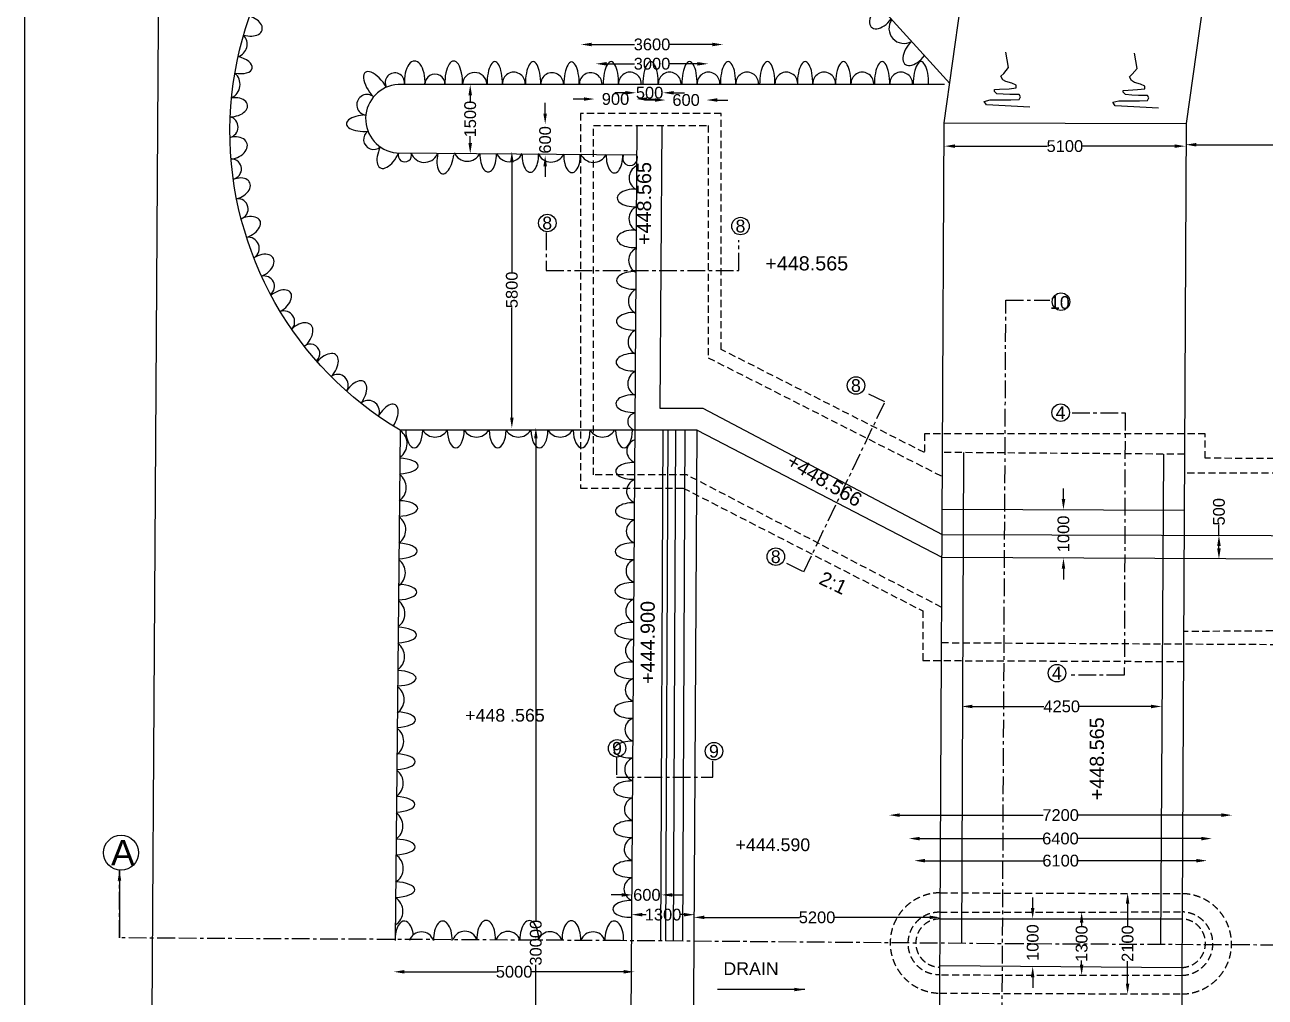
# Model space of a CAD drawing. Header units: millimetres. Extents: x 687 to 122702, y 4423 to 86488.
# Drawn here: x 687 to 27018, y 38488 to 59125 of the extents above; entities that cross this region are included whole.
import ezdxf

# ---------------------------------------------------------------- set-up
doc = ezdxf.new("R2010")
doc.units = ezdxf.units.MM
doc.header["$MEASUREMENT"] = 0
doc.linetypes.add('CENTER', pattern=[2, 1.25, -0.25, 0.25, -0.25])
doc.linetypes.add('DASHED', pattern=[0.75, 0.5, -0.25])
for name, color, linetype in [('DIM', 7, 'Continuous'), ('DWG', 7, 'Continuous'), ('TEXT', 7, 'Continuous'), ('TXT', 7, 'Continuous')]:
    doc.layers.add(name, color=color, linetype=linetype)
doc.styles.get("Standard").update_dxf_attribs({"font": 'arial.ttf'})
doc.dimstyles.new('Civil', dxfattribs={"dimtxt": 250, "dimasz": 225, "dimexe": 0.1, "dimexo": 0.0625, "dimgap": 0.09, "dimtad": 0, "dimdec": 0, "dimzin": 12, "dimdsep": 46, "dimtxsty": 'Standard', "dimcen": 0.1, "dimse1": 1, "dimse2": 1, "dimadec": 0, "dimazin": 2, "dimtfac": 1, "dimtdec": 0, "dimtofl": 0, "dimtmove": 0, "dimatfit": 3, "dimfxl": 1, "dimfrac": 1, "dimtolj": 1, "dimtzin": 0, "dimarcsym": 0})

# ---------------------------------------------------------------- blocks, each defined once
blk = doc.blocks.new('*D70')
at = {"layer": 'Defpoints', "color": 0, "transparency": 16777216}
for p in [(10071, 57857), (10071, 56391), (10143, 56391)]:
    blk.add_point(p, dxfattribs=at)
at = {"layer": 'DIM', "color": 0, "lineweight": -2, "transparency": 16777216}
for p, q in [((10143, 57632), (10143, 57485)), ((10143, 56616), (10143, 56763))]:
    blk.add_line(p, q, dxfattribs=at)
at = {"layer": 'DIM', "color": 0, "transparency": 16777216}
for points in [[(10105, 57632), (10180, 57632), (10143, 57857)], [(10105, 56616), (10180, 56616), (10143, 56391)]]:
    blk.add_solid(points, dxfattribs=at)
at = {"layer": 'DIM', "color": 0, "transparency": 16777216, "insert": (10143, 57124), "char_height": 250, "attachment_point": 5, "rotation": 90}
blk.add_mtext('\\A1;1500', dxfattribs=at)
blk = doc.blocks.new('*D71')
at = {"layer": 'Defpoints', "color": 0, "transparency": 16777216}
for p in [(11734, 57017), (11734, 57017), (11734, 56350)]:
    blk.add_point(p, dxfattribs=at)
at = {"layer": 'DIM', "color": 0, "lineweight": -2, "transparency": 16777216}
for p, q in [((11734, 57242), (11734, 57467)), ((11734, 56125), (11734, 55900))]:
    blk.add_line(p, q, dxfattribs=at)
at = {"layer": 'DIM', "color": 0, "transparency": 16777216}
for points in [[(11696, 57242), (11771, 57242), (11734, 57017)], [(11696, 56125), (11771, 56125), (11734, 56350)]]:
    blk.add_solid(points, dxfattribs=at)
at = {"layer": 'DIM', "color": 0, "transparency": 16777216, "insert": (11734, 56683), "char_height": 250, "attachment_point": 5, "rotation": 90}
blk.add_mtext('\\A1;600', dxfattribs=at)
blk = doc.blocks.new('*D72')
at = {"layer": 'Defpoints', "color": 0, "transparency": 16777216}
for p in [(12493, 58739), (15510, 58739), (15510, 58708)]:
    blk.add_point(p, dxfattribs=at)
at = {"layer": 'DIM', "color": 0, "lineweight": -2, "transparency": 16777216}
for p, q in [((12718, 58708), (13629, 58708)), ((15285, 58708), (14375, 58708))]:
    blk.add_line(p, q, dxfattribs=at)
at = {"layer": 'DIM', "color": 0, "transparency": 16777216}
for points in [[(12718, 58745), (12718, 58670), (12493, 58708)], [(15285, 58745), (15285, 58670), (15510, 58708)]]:
    blk.add_solid(points, dxfattribs=at)
at = {"layer": 'DIM', "color": 0, "transparency": 16777216, "insert": (14002, 58708), "char_height": 250, "attachment_point": 5}
blk.add_mtext('\\A1;3600', dxfattribs=at)
blk = doc.blocks.new('*D73')
at = {"layer": 'Defpoints', "color": 0, "transparency": 16777216}
for p in [(12811, 58298), (15192, 58298), (15192, 58298)]:
    blk.add_point(p, dxfattribs=at)
at = {"layer": 'DIM', "color": 0, "lineweight": -2, "transparency": 16777216}
for p, q in [((13036, 58298), (13629, 58298)), ((14967, 58298), (14375, 58298))]:
    blk.add_line(p, q, dxfattribs=at)
at = {"layer": 'DIM', "color": 0, "transparency": 16777216}
for points in [[(13036, 58335), (13036, 58260), (12811, 58298)], [(14967, 58335), (14967, 58260), (15192, 58298)]]:
    blk.add_solid(points, dxfattribs=at)
at = {"layer": 'DIM', "color": 0, "transparency": 16777216, "insert": (14002, 58298), "char_height": 250, "attachment_point": 5}
blk.add_mtext('\\A1;3000', dxfattribs=at)
blk = doc.blocks.new('*D74')
at = {"layer": 'Defpoints', "color": 0, "transparency": 16777216}
for p in [(12780, 57693), (13673, 57693), (13673, 57550)]:
    blk.add_point(p, dxfattribs=at)
at = {"layer": 'DIM', "color": 0, "lineweight": -2, "transparency": 16777216}
for p, q in [((12555, 57550), (12330, 57550)), ((13898, 57550), (14123, 57550))]:
    blk.add_line(p, q, dxfattribs=at)
at = {"layer": 'DIM', "color": 0, "transparency": 16777216}
for points in [[(12555, 57587), (12555, 57512), (12780, 57550)], [(13898, 57587), (13898, 57512), (13673, 57550)]]:
    blk.add_solid(points, dxfattribs=at)
at = {"layer": 'DIM', "color": 0, "transparency": 16777216, "insert": (13227, 57550), "char_height": 250, "attachment_point": 5}
blk.add_mtext('\\A1;900', dxfattribs=at)
blk = doc.blocks.new('*D75')
at = {"layer": 'Defpoints', "color": 0, "transparency": 16777216}
for p in [(13663, 57693), (14238, 57693), (14238, 57683)]:
    blk.add_point(p, dxfattribs=at)
at = {"layer": 'DIM', "color": 0, "lineweight": -2, "transparency": 16777216}
for p, q in [((13438, 57683), (13213, 57683)), ((14463, 57683), (14688, 57683))]:
    blk.add_line(p, q, dxfattribs=at)
at = {"layer": 'DIM', "color": 0, "transparency": 16777216}
for points in [[(13438, 57720), (13438, 57645), (13663, 57683)], [(14463, 57720), (14463, 57645), (14238, 57683)]]:
    blk.add_solid(points, dxfattribs=at)
at = {"layer": 'DIM', "color": 0, "transparency": 16777216, "insert": (13950, 57683), "char_height": 250, "attachment_point": 5}
blk.add_mtext('\\A1;500', dxfattribs=at)
blk = doc.blocks.new('*D76')
at = {"layer": 'Defpoints', "color": 0, "transparency": 16777216}
for p in [(14289, 57509), (15161, 57529), (15161, 57509)]:
    blk.add_point(p, dxfattribs=at)
at = {"layer": 'DIM', "color": 0, "lineweight": -2, "transparency": 16777216}
for p, q in [((14064, 57529), (13839, 57529)), ((15386, 57529), (15611, 57529))]:
    blk.add_line(p, q, dxfattribs=at)
at = {"layer": 'DIM', "color": 0, "transparency": 16777216}
for points in [[(14064, 57567), (14064, 57492), (14289, 57529)], [(15386, 57567), (15386, 57492), (15161, 57529)]]:
    blk.add_solid(points, dxfattribs=at)
at = {"layer": 'DIM', "color": 0, "transparency": 16777216, "insert": (14725, 57529), "char_height": 250, "attachment_point": 5}
blk.add_mtext('\\A1;600', dxfattribs=at)
blk = doc.blocks.new('*D77')
at = {"layer": 'Defpoints', "color": 0, "transparency": 16777216}
for p in [(10970, 56434), (11027, 56434), (10970, 50565)]:
    blk.add_point(p, dxfattribs=at)
at = {"layer": 'DIM', "color": 0, "lineweight": -2, "transparency": 16777216}
for p, q in [((11027, 56209), (11027, 53873)), ((11027, 50790), (11027, 53127))]:
    blk.add_line(p, q, dxfattribs=at)
at = {"layer": 'DIM', "color": 0, "transparency": 16777216}
for points in [[(10989, 56209), (11064, 56209), (11027, 56434)], [(10989, 50790), (11064, 50790), (11027, 50565)]]:
    blk.add_solid(points, dxfattribs=at)
at = {"layer": 'DIM', "color": 0, "transparency": 16777216, "insert": (11027, 53500), "char_height": 250, "attachment_point": 5, "rotation": 90}
blk.add_mtext('\\A1;5800', dxfattribs=at)
blk = doc.blocks.new('*D78')
at = {"layer": 'Defpoints', "color": 0, "transparency": 16777216}
for p in [(11065, 50572), (11065, 28714), (11536, 28714)]:
    blk.add_point(p, dxfattribs=at)
at = {"layer": 'DIM', "color": 0, "lineweight": -2, "transparency": 16777216}
for p, q in [((11536, 50347), (11536, 40113)), ((11536, 28939), (11536, 39173))]:
    blk.add_line(p, q, dxfattribs=at)
at = {"layer": 'DIM', "color": 0, "transparency": 16777216}
for points in [[(11499, 50347), (11574, 50347), (11536, 50572)], [(11499, 28939), (11574, 28939), (11536, 28714)]]:
    blk.add_solid(points, dxfattribs=at)
at = {"layer": 'DIM', "color": 0, "transparency": 16777216, "insert": (11536, 39643), "char_height": 250, "attachment_point": 5, "rotation": 90}
blk.add_mtext('\\A1;30000', dxfattribs=at)
blk = doc.blocks.new('*D79')
at = {"layer": 'Defpoints', "color": 0, "transparency": 16777216}
for p in [(8522, 39026), (13626, 39026), (13626, 39026)]:
    blk.add_point(p, dxfattribs=at)
at = {"layer": 'DIM', "color": 0, "lineweight": -2, "transparency": 16777216}
for p, q in [((8747, 39026), (10701, 39026)), ((13401, 39026), (11447, 39026))]:
    blk.add_line(p, q, dxfattribs=at)
at = {"layer": 'DIM', "color": 0, "transparency": 16777216}
for points in [[(8747, 39064), (8747, 38989), (8522, 39026)], [(13401, 39064), (13401, 38989), (13626, 39026)]]:
    blk.add_solid(points, dxfattribs=at)
at = {"layer": 'DIM', "color": 0, "transparency": 16777216, "insert": (11074, 39026), "char_height": 250, "attachment_point": 5}
blk.add_mtext('\\A1;5000', dxfattribs=at)
blk = doc.blocks.new('*D95')
at = {"layer": 'Defpoints', "color": 0, "transparency": 16777216}
for p in [(22083, 40154), (22187, 40154), (22187, 39137)]:
    blk.add_point(p, dxfattribs=at)
at = {"layer": 'DIM', "color": 0, "lineweight": -2, "transparency": 16777216}
for p, q in [((22083, 40379), (22083, 40604)), ((22083, 38912), (22083, 38687))]:
    blk.add_line(p, q, dxfattribs=at)
at = {"layer": 'DIM', "color": 0, "transparency": 16777216}
for points in [[(22045, 40379), (22120, 40379), (22083, 40154)], [(22045, 38912), (22120, 38912), (22083, 39137)]]:
    blk.add_solid(points, dxfattribs=at)
at = {"layer": 'DIM', "color": 0, "transparency": 16777216, "insert": (22083, 39646), "char_height": 250, "attachment_point": 5, "rotation": 90}
blk.add_mtext('\\A1;1000', dxfattribs=at)
blk = doc.blocks.new('*D96')
at = {"layer": 'Defpoints', "color": 0, "transparency": 16777216}
for p in [(23122, 40293), (23163, 40293), (23163, 38956)]:
    blk.add_point(p, dxfattribs=at)
at = {"layer": 'DIM', "color": 0, "lineweight": -2, "transparency": 16777216}
for p, q in [((23122, 40068), (23122, 39986)), ((23122, 39181), (23122, 39264))]:
    blk.add_line(p, q, dxfattribs=at)
at = {"layer": 'DIM', "color": 0, "transparency": 16777216}
for points in [[(23084, 40068), (23159, 40068), (23122, 40293)], [(23084, 39181), (23159, 39181), (23122, 38956)]]:
    blk.add_solid(points, dxfattribs=at)
at = {"layer": 'DIM', "color": 0, "transparency": 16777216, "insert": (23122, 39625), "char_height": 250, "attachment_point": 5, "rotation": 90}
blk.add_mtext('\\A1;1300', dxfattribs=at)
blk = doc.blocks.new('*D97')
at = {"layer": 'Defpoints', "color": 0, "transparency": 16777216}
for p in [(24098, 40697), (24237, 40697), (24237, 38552)]:
    blk.add_point(p, dxfattribs=at)
at = {"layer": 'DIM', "color": 0, "lineweight": -2, "transparency": 16777216}
for p, q in [((24098, 40472), (24098, 40000)), ((24098, 38777), (24098, 39250))]:
    blk.add_line(p, q, dxfattribs=at)
at = {"layer": 'DIM', "color": 0, "transparency": 16777216}
for points in [[(24060, 40472), (24135, 40472), (24098, 40697)], [(24060, 38777), (24135, 38777), (24098, 38552)]]:
    blk.add_solid(points, dxfattribs=at)
at = {"layer": 'DIM', "color": 0, "transparency": 16777216, "insert": (24098, 39625), "char_height": 250, "attachment_point": 5, "rotation": 90}
blk.add_mtext('\\A1;2100', dxfattribs=at)
blk = doc.blocks.new('*D98')
at = {"layer": 'Defpoints', "color": 0, "transparency": 16777216}
for p in [(13569, 40213), (14904, 40239), (14904, 40213)]:
    blk.add_point(p, dxfattribs=at)
at = {"layer": 'DIM', "color": 0, "lineweight": -2, "transparency": 16777216}
for p, q in [((13794, 40239), (13875, 40239)), ((14679, 40239), (14598, 40239))]:
    blk.add_line(p, q, dxfattribs=at)
at = {"layer": 'DIM', "color": 0, "transparency": 16777216}
for points in [[(13794, 40276), (13794, 40201), (13569, 40239)], [(14679, 40276), (14679, 40201), (14904, 40239)]]:
    blk.add_solid(points, dxfattribs=at)
at = {"layer": 'DIM', "color": 0, "transparency": 16777216, "insert": (14236, 40239), "char_height": 250, "attachment_point": 5}
blk.add_mtext('\\A1;1300', dxfattribs=at)
blk = doc.blocks.new('*D99')
at = {"layer": 'Defpoints', "color": 0, "transparency": 16777216}
for p in [(13582, 40632), (14205, 40658), (14205, 40632)]:
    blk.add_point(p, dxfattribs=at)
at = {"layer": 'DIM', "color": 0, "lineweight": -2, "transparency": 16777216}
for p, q in [((13357, 40658), (13132, 40658)), ((14430, 40658), (14655, 40658))]:
    blk.add_line(p, q, dxfattribs=at)
at = {"layer": 'DIM', "color": 0, "transparency": 16777216}
for points in [[(13357, 40695), (13357, 40620), (13582, 40658)], [(14430, 40695), (14430, 40620), (14205, 40658)]]:
    blk.add_solid(points, dxfattribs=at)
at = {"layer": 'DIM', "color": 0, "transparency": 16777216, "insert": (13893, 40658), "char_height": 250, "attachment_point": 5}
blk.add_mtext('\\A1;600', dxfattribs=at)
blk = doc.blocks.new('*D100')
at = {"layer": 'Defpoints', "color": 0, "transparency": 16777216}
for p in [(14891, 40232), (20118, 40232), (20118, 40181)]:
    blk.add_point(p, dxfattribs=at)
at = {"layer": 'DIM', "color": 0, "lineweight": -2, "transparency": 16777216}
for p, q in [((15116, 40181), (17132, 40181)), ((19893, 40181), (17878, 40181))]:
    blk.add_line(p, q, dxfattribs=at)
at = {"layer": 'DIM', "color": 0, "transparency": 16777216}
for points in [[(15116, 40219), (15116, 40144), (14891, 40181)], [(19893, 40219), (19893, 40144), (20118, 40181)]]:
    blk.add_solid(points, dxfattribs=at)
at = {"layer": 'DIM', "color": 0, "transparency": 16777216, "insert": (17505, 40181), "char_height": 250, "attachment_point": 5}
blk.add_mtext('\\A1;5200', dxfattribs=at)
blk = doc.blocks.new('*D101')
at = {"layer": 'Defpoints', "color": 0, "transparency": 16777216}
for p in [(19570, 41434), (25782, 41434), (25782, 41385)]:
    blk.add_point(p, dxfattribs=at)
at = {"layer": 'DIM', "color": 0, "lineweight": -2, "transparency": 16777216}
for p, q in [((19795, 41385), (22302, 41385)), ((25557, 41385), (23050, 41385))]:
    blk.add_line(p, q, dxfattribs=at)
at = {"layer": 'DIM', "color": 0, "transparency": 16777216}
for points in [[(19795, 41422), (19795, 41347), (19570, 41385)], [(25557, 41422), (25557, 41347), (25782, 41385)]]:
    blk.add_solid(points, dxfattribs=at)
at = {"layer": 'DIM', "color": 0, "transparency": 16777216, "insert": (22676, 41385), "char_height": 250, "attachment_point": 5}
blk.add_mtext('\\A1;6100', dxfattribs=at)
blk = doc.blocks.new('*D102')
at = {"layer": 'Defpoints', "color": 0, "transparency": 16777216}
for p in [(19457, 41854), (25888, 41854), (25888, 41854)]:
    blk.add_point(p, dxfattribs=at)
at = {"layer": 'DIM', "color": 0, "lineweight": -2, "transparency": 16777216}
for p, q in [((19682, 41854), (22299, 41854)), ((25663, 41854), (23046, 41854))]:
    blk.add_line(p, q, dxfattribs=at)
at = {"layer": 'DIM', "color": 0, "transparency": 16777216}
for points in [[(19682, 41891), (19682, 41816), (19457, 41854)], [(25663, 41891), (25663, 41816), (25888, 41854)]]:
    blk.add_solid(points, dxfattribs=at)
at = {"layer": 'DIM', "color": 0, "transparency": 16777216, "insert": (22672, 41854), "char_height": 250, "attachment_point": 5}
blk.add_mtext('\\A1;6400', dxfattribs=at)
blk = doc.blocks.new('*D103')
at = {"layer": 'Defpoints', "color": 0, "transparency": 16777216}
for p in [(19037, 42330), (26315, 42351), (26315, 42330)]:
    blk.add_point(p, dxfattribs=at)
at = {"layer": 'DIM', "color": 0, "lineweight": -2, "transparency": 16777216}
for p, q in [((19262, 42351), (22304, 42351)), ((26090, 42351), (23048, 42351))]:
    blk.add_line(p, q, dxfattribs=at)
at = {"layer": 'DIM', "color": 0, "transparency": 16777216}
for points in [[(19262, 42389), (19262, 42314), (19037, 42351)], [(26090, 42389), (26090, 42314), (26315, 42351)]]:
    blk.add_solid(points, dxfattribs=at)
at = {"layer": 'DIM', "color": 0, "transparency": 16777216, "insert": (22676, 42351), "char_height": 250, "attachment_point": 5}
blk.add_mtext('\\A1;7200', dxfattribs=at)
blk = doc.blocks.new('*D104')
at = {"layer": 'Defpoints', "color": 0, "transparency": 16777216}
for p in [(20577, 44630), (24820, 44658), (24820, 44630)]:
    blk.add_point(p, dxfattribs=at)
at = {"layer": 'DIM', "color": 0, "lineweight": -2, "transparency": 16777216}
for p, q in [((20802, 44658), (22321, 44658)), ((24595, 44658), (23077, 44658))]:
    blk.add_line(p, q, dxfattribs=at)
at = {"layer": 'DIM', "color": 0, "transparency": 16777216}
for points in [[(20802, 44695), (20802, 44620), (20577, 44658)], [(24595, 44695), (24595, 44620), (24820, 44658)]]:
    blk.add_solid(points, dxfattribs=at)
at = {"layer": 'DIM', "color": 0, "transparency": 16777216, "insert": (22699, 44658), "char_height": 250, "attachment_point": 5}
blk.add_mtext('\\A1;4250', dxfattribs=at)
blk = doc.blocks.new('*D105')
at = {"layer": 'Defpoints', "color": 0, "transparency": 16777216}
for p in [(22699, 48835), (22736, 48835), (22699, 47805)]:
    blk.add_point(p, dxfattribs=at)
at = {"layer": 'DIM', "color": 0, "lineweight": -2, "transparency": 16777216}
for p, q in [((22736, 49060), (22736, 49285)), ((22736, 47580), (22736, 47355))]:
    blk.add_line(p, q, dxfattribs=at)
at = {"layer": 'DIM', "color": 0, "transparency": 16777216}
for points in [[(22699, 49060), (22774, 49060), (22736, 48835)], [(22699, 47580), (22774, 47580), (22736, 47805)]]:
    blk.add_solid(points, dxfattribs=at)
at = {"layer": 'DIM', "color": 0, "transparency": 16777216, "insert": (22736, 48320), "char_height": 250, "attachment_point": 5, "rotation": 90}
blk.add_mtext('\\A1;1000', dxfattribs=at)
blk = doc.blocks.new('*D106')
at = {"layer": 'Defpoints', "color": 0, "transparency": 16777216}
for p in [(25948, 48289), (26037, 48289), (25948, 47787)]:
    blk.add_point(p, dxfattribs=at)
at = {"layer": 'DIM', "color": 0, "lineweight": -2, "transparency": 16777216}
for p, q in [((26037, 48289), (26037, 48514)), ((26037, 48012), (26037, 48064))]:
    blk.add_line(p, q, dxfattribs=at)
at = {"layer": 'DIM', "color": 0, "transparency": 16777216}
for points in [[(25999, 48064), (26074, 48064), (26037, 48289)], [(25999, 48012), (26074, 48012), (26037, 47787)]]:
    blk.add_solid(points, dxfattribs=at)
at = {"layer": 'DIM', "color": 0, "transparency": 16777216, "insert": (26037, 48790), "char_height": 250, "attachment_point": 5, "rotation": 90}
blk.add_mtext('\\A1;500', dxfattribs=at)
blk = doc.blocks.new('*D107')
at = {"layer": 'Defpoints', "color": 0, "transparency": 16777216}
for p in [(20211, 56653), (25322, 56653), (25322, 56550)]:
    blk.add_point(p, dxfattribs=at)
at = {"layer": 'DIM', "color": 0, "lineweight": -2, "transparency": 16777216}
for p, q in [((20436, 56550), (22393, 56550)), ((25097, 56550), (23139, 56550))]:
    blk.add_line(p, q, dxfattribs=at)
at = {"layer": 'DIM', "color": 0, "transparency": 16777216}
for points in [[(20436, 56588), (20436, 56513), (20211, 56550)], [(25097, 56588), (25097, 56513), (25322, 56550)]]:
    blk.add_solid(points, dxfattribs=at)
at = {"layer": 'DIM', "color": 0, "transparency": 16777216, "insert": (22766, 56550), "char_height": 250, "attachment_point": 5}
blk.add_mtext('\\A1;5100', dxfattribs=at)
blk = doc.blocks.new('*D108')
at = {"layer": 'Defpoints', "color": 0, "transparency": 16777216}
for p in [(25332, 56571), (31262, 56581), (31262, 56571)]:
    blk.add_point(p, dxfattribs=at)
at = {"layer": 'DIM', "color": 0, "lineweight": -2, "transparency": 16777216}
for p, q in [((25557, 56581), (27924, 56581)), ((31037, 56581), (28671, 56581))]:
    blk.add_line(p, q, dxfattribs=at)
at = {"layer": 'DIM', "color": 0, "transparency": 16777216}
for points in [[(25557, 56618), (25557, 56543), (25332, 56581)], [(31037, 56618), (31037, 56543), (31262, 56581)]]:
    blk.add_solid(points, dxfattribs=at)
at = {"layer": 'DIM', "color": 0, "transparency": 16777216, "insert": (28297, 56581), "char_height": 250, "attachment_point": 5}
blk.add_mtext('\\A1;5903', dxfattribs=at)

msp = doc.modelspace()

# ---------------------------------------------------------------- linework, layer by layer
at = {"layer": 'DWG'}
msp.add_lwpolyline([(122702, 4422.8), (687.4, 4422.8), (687.4, 86488.1), (122702, 86488.1)], close=True, dxfattribs=at)
for points in [[(3270.6, 19307.5), (3561, 64695.3)], [(20062.6, 28803.7), (20203.8, 57043.2), (21261.9, 64606)], [(26411.7, 64624.2), (25340.6, 57028.1), (25199.9, 29195.2), (20064.7, 29209.3)], [(8730.5, 63253.5), (15444, 63253.5), (20321.1, 57881.8)], [(22022.4, 57376.8), (21103.1, 57424.6), (21055.2, 57501.2), (21179.7, 57529.9), (21419.1, 57529.9), (21620.2, 57529.9), (21792.5, 57539.4), (21821.3, 57596.8), (21792.5, 57644.7), (21601, 57644.7), (21457.4, 57654.2), (21323.3, 57663.8), (21275.4, 57711.6), (21275.4, 57749.9), (21380.8, 57759.5), (21581.9, 57769), (21735.1, 57788.2), (21735.1, 57845.6), (21639.3, 57883.8), (21514.8, 57922.1), (21447.8, 57960.4), (21409.5, 58036.9), (21467, 58094.3), (21572.3, 58218.7), (21514.8, 58544)], [(24751.4, 57357.7), (23832.2, 57405.5), (23784.3, 57482), (23908.8, 57510.7), (24148.2, 57510.7), (24349.3, 57510.7), (24521.6, 57520.3), (24550.3, 57577.7), (24521.6, 57625.5), (24330.1, 57625.5), (24186.5, 57635.1), (24052.4, 57644.7), (24004.5, 57692.5), (24004.5, 57730.8), (24109.9, 57740.3), (24310.9, 57749.9), (24464.2, 57769), (24464.2, 57826.4), (24368.4, 57864.7), (24243.9, 57903), (24176.9, 57941.2), (24138.6, 58017.8), (24196, 58075.2), (24301.4, 58199.5), (24243.9, 58524.8)], [(13678.9, 56989.7), (13554.6, 38036.4), (13504.7, 28820)], [(14211.5, 56989.7), (14169.6, 50990), (15080.6, 50990), (20160.1, 48305.7), (31804.2, 48273.1)], [(20203.8, 57043.2), (25340.6, 57028.1)], [(8574.7, 56407.5), (13674.8, 56364.9)], [(14958.5, 50518.9), (20157.7, 47825.7), (38242.4, 47741.9), (48512.7, 47644.5), (62366.9, 47563.8), (74486.7, 47523), (75724.6, 47523), (80813.4, 49190.7), (89598.9, 52111.9), (99032, 52030.8), (99711.5, 52039.4)], [(8652.2, 50520), (8547.5, 39713.1)], [(14189.4, 39681.1), (14238.4, 50519)], [(14293.9, 39680.3), (14342.9, 50519)], [(14458, 39678.9), (14507.1, 50519)], [(14657.3, 39677.3), (14706.3, 50518.9)], [(20580.8, 39628.7), (20624.1, 50044.9)], [(24861.8, 50013.4), (24793.8, 39604.5)], [(20162.8, 48843.8), (25299.1, 48821.1)], [(20119.3, 40148.2), (25255.3, 40148)], [(20114.4, 39162.6), (25250.1, 39118.4)]]:
    msp.add_lwpolyline(points, dxfattribs=at)
for points in [[(14830, 28882.5), (14958.5, 50518.9), (8652.2, 50520, -0.5730552), (8730.5, 63253.5, -0.2681102)], [(20209.3, 57858.7), (8612.2, 57858.7, 0.9251541), (8574.7, 56407.5, 0.0518245)]]:
    msp.add_lwpolyline(points, format="xyb", dxfattribs=at)
at = {"layer": 'DWG', "linetype": 'DASHED', "ltscale": 300}
for points in [[(32096.7, 49912.2), (31257.6, 49895.9), (25747.6, 49927), (25747.6, 50445.1), (19786, 50445.1), (19786, 50045.6), (15470.5, 52234.8), (15470.5, 57244.7), (12484.8, 57244.7), (12484.8, 49293.1), (14663.6, 49293.1), (19748.5, 46686.2), (19748.5, 45633.4), (25282.9, 45611.4)], [(20152.4, 46760.4), (14744.1, 49570.8), (12756.2, 49570.8), (12756.2, 56989.7), (15193, 56989.7), (15193, 52060.7), (20166.3, 49537.5)], [(25305.1, 50010.2), (20168.8, 50048.3)], [(31814.3, 49605.5), (25303.1, 49609.5)], [(29657.6, 46280.1), (25286.1, 46246.8)], [(20148.7, 46012.8), (29655, 45962.3)], [(20122.1, 40702.5), (25258, 40684.8)], [(20120.1, 40289), (25256, 40297.7)], [(20147.2, 38960.1), (25249.2, 38951.2)], [(20111.5, 38572.9), (25247.2, 38555.2)]]:
    msp.add_lwpolyline(points, dxfattribs=at)
at = {"layer": 'DWG', "linetype": 'CENTER', "ltscale": 300}
for points in [[(11754.5, 54717), (11754.5, 53913.1), (15843.2, 53913.1), (15843.2, 54553.6)], [(22232.4, 27199.5), (21379.4, 27199.5), (21513.6, 53278.1), (22450.3, 53278.1)], [(16859, 47700.1), (17226, 47516.8), (18946.6, 51126.7), (18556.6, 51310.1)], [(22919.4, 50886.6), (24044.8, 50886.6), (24027.8, 45324.3), (22854.8, 45324.3)], [(13245.3, 43581), (13245.3, 43157.3), (15295.3, 43157.3), (15295.3, 43496.3)], [(100352.2, 40625.8), (100324.2, 39143.8), (89522.3, 39248.7), (75451.6, 39330.8), (73945.2, 39368.4), (64857.2, 39408.6), (53944.2, 39443.3), (43584.7, 39506.1), (30892.6, 39576.2), (21863.7, 39618.1), (13332.3, 39688.2), (3869.3, 39737.4), (2696.7, 39745.9), (2696.7, 41186)]]:
    msp.add_lwpolyline(points, dxfattribs=at)
at = {"layer": 'DWG'}
for centre, radius, start, end in [((19350.3, 59048.7), 318.2, 144.13673, 300.33819), ((5126.2, 58715.3), 281.6, 288.33426, 43.18721), ((4940.1, 57861.1), 317.4, 295.56398, 49.25102), ((8542.6, 57899.7), 204.5, 352.9737, 208.86971), ((9394, 57866), 212.1, 358.02028, 181.97972), ((10238.7, 57852.5), 261.4, 3.34785, 178.64871), ((11067.1, 57878.1), 241.5, 0.20505, 181.38204), ((11880.4, 57866.9), 241.5, 0.20505, 181.38204), ((12699.7, 57867.3), 241.5, 0.20505, 181.38204), ((13533.1, 57878.1), 241.5, 0.20505, 181.38204), ((14376.4, 57878.1), 241.5, 0.20505, 181.38204), ((15201.2, 57878.1), 241.5, 0.20505, 181.38204), ((16021.4, 57878.1), 241.5, 0.20505, 181.38204), ((16853.9, 57878.1), 241.5, 0.20505, 181.38204), ((17655.7, 57878.1), 241.5, 0.20505, 181.38204), ((18466.7, 57878.1), 241.5, 0.20505, 181.38204), ((19289, 57878.1), 241.5, 0.20505, 181.38204), ((7953.1, 57428.5), 218.8, 56.87162, 262.97575), ((4988.5, 56954.6), 227.2, 284.10005, 74.49991), ((8091.5, 56692.5), 213.1, 124.36559, 311.99019), ((8754.8, 56355.8), 141.8, 160.0656, 20.24694), ((9171.2, 56506.8), 301.1, 199.78343, 334.43374), ((10078.7, 56526.5), 298.5, 203.17488, 334.75999), ((10972, 56519), 298.5, 203.17488, 334.75999), ((11858.3, 56511.6), 298.5, 203.17488, 334.75999), ((12759.2, 56504.1), 298.5, 203.17488, 334.75999), ((13534.7, 56293.8), 157.1, 152.13003, 26.91334), ((5073.2, 56064.8), 212.9, 280.499, 88.00193), ((13799.4, 55877.7), 282.6, 116.52843, 242.72025), ((5211.9, 55216.9), 217, 288.07386, 97.65888), ((13793.8, 55009.8), 282.6, 116.52843, 242.72025), ((5430.8, 54382), 233.5, 304.50447, 98.96169), ((13788, 54126.8), 282.6, 116.52843, 242.72025), ((5763.5, 53571.8), 223, 309.71178, 102.90261), ((13782.3, 53259.8), 282.6, 116.52843, 242.72025), ((6185.4, 52821.8), 231.2, 316.96319, 108.93074), ((13776.6, 52391.8), 282.6, 116.52843, 242.72025), ((6750.4, 52150.3), 199.7, 309.12776, 130.32767), ((7327, 51478.5), 227.6, 326.08845, 127.0821), ((13770.8, 51513.2), 282.6, 116.52843, 242.72025), ((7977.4, 50916), 237.6, 335.21029, 125.15112), ((13665, 50707), 177.8, 98.46879, 260.77989), ((8463.1, 50233.7), 340.2, 304.85895, 54.03113), ((9395, 50679.6), 304.2, 211.67172, 328.30764), ((10276, 50679.5), 304.2, 211.67172, 328.30764), ((11165.4, 50679.3), 304.2, 211.67172, 328.30764), ((12052.8, 50679.2), 304.2, 211.67172, 328.30764), ((12948.3, 50679), 304.2, 211.67172, 328.30764), ((13719.6, 50079.3), 253.2, 109.4957, 249.75298), ((8443.3, 49304.3), 340.2, 304.85895, 54.03113), ((13714, 49229), 253.2, 109.4957, 249.75298), ((8434.6, 48403.6), 340.2, 304.85895, 54.03113), ((13708.4, 48375.4), 253.2, 109.4957, 249.75298), ((8425.8, 47499.1), 340.2, 304.85895, 54.03113), ((13702.9, 47534.8), 253.2, 109.4957, 249.75298), ((8417.4, 46627.8), 340.2, 304.85895, 54.03113), ((13697.4, 46688.6), 253.2, 109.4957, 249.75298), ((13691.9, 45847.7), 253.2, 109.4957, 249.75298), ((8408.5, 45717.4), 340.2, 304.85895, 54.03113), ((8399.7, 44800.2), 340.2, 304.85895, 54.03113), ((13686.4, 45009.8), 253.2, 109.4957, 249.75298), ((13680.8, 44166.3), 253.2, 109.4957, 249.75298), ((8391.1, 43919.5), 340.2, 304.85895, 54.03113), ((13675.3, 43322.6), 253.2, 109.4957, 249.75298), ((8382.5, 43030.3), 340.2, 304.85895, 54.03113), ((13669.8, 42479.2), 253.2, 109.4957, 249.75298), ((8373.7, 42122.3), 340.2, 304.85895, 54.03113), ((13664.2, 41630.2), 253.2, 109.4957, 249.75298), ((8382.5, 41220.3), 340.2, 301.31208, 57.57801), ((13658.7, 40783.7), 253.2, 109.4957, 249.75298), ((8373.7, 40312.7), 340.2, 301.31208, 57.57801), ((9107.5, 39603.1), 269.5, 18.78269, 160.62123), ((10029, 39617.3), 269.5, 18.78269, 160.62123), ((10942.7, 39612.5), 269.5, 18.78269, 160.62123), ((11837.4, 39607.9), 269.5, 18.78269, 160.62123), ((12748.1, 39603.1), 269.5, 18.78269, 160.62123)]:
    msp.add_arc(centre, radius, start, end, dxfattribs=at)
at = {"layer": 'DWG', "linetype": 'DASHED', "ltscale": 300}
for centre, radius, start, end in [((20122.8, 39637.7), 1064.8, 90.03828, 269.38895), ((25238.9, 39620.1), 1064.9, 270.44617, 88.97478), ((20094, 39629.1), 660.4, 87.74269, 271.68455), ((25234.7, 39624.6), 673.5, 271.23659, 88.18437), ((20111.7, 39637.7), 510.5, 89.13795, 270.28928), ((25235.4, 39633.3), 515.1, 271.63413, 87.78683)]:
    msp.add_arc(centre, radius, start, end, dxfattribs=at)
at = {"layer": 'DWG'}
for centre, major_axis, ratio, start_param, end_param in [((18900.8, 59356.6), (-230.3, -291.3), 0.5500382, 4.4571404, 7.9270637), ((5397.9, 59107.2), (-326.1, 94.7), 0.6181377, 1.546823, 4.7036228), ((19607.9, 58577.9), (-230.3, -291.3), 0.5500382, 4.4571404, 7.9270637), ((5175.9, 58275.9), (-339.4, 72), 0.508716, 1.594481, 4.7055447), ((8964, 57919.5), (-3.2, 436.7), 0.5033422, 4.568927, 8.0029407), ((9791.7, 57906.9), (0, 449.3), 0.4157451, 4.6047512, 7.9616194), ((10662.7, 57873.7), (3.2, 469.9), 0.3468589, 4.6827008, 7.8883454), ((11475.9, 57873.7), (3.2, 469.9), 0.3468589, 4.6827008, 7.8883454), ((12293, 57867.3), (3.2, 469.9), 0.3468589, 4.6827008, 7.8883454), ((13128.7, 57873.7), (3.2, 469.9), 0.3468589, 4.6827008, 7.8883454), ((13971.9, 57873.7), (3.2, 469.9), 0.3468589, 4.6827008, 7.8883454), ((14796.7, 57873.7), (3.2, 469.9), 0.3468589, 4.6827008, 7.8883454), ((15616.9, 57873.7), (3.2, 469.9), 0.3468589, 4.6827008, 7.8883454), ((16449.5, 57873.7), (3.2, 469.9), 0.3468589, 4.6827008, 7.8883454), ((17251.2, 57873.7), (3.2, 469.9), 0.3468589, 4.6827008, 7.8883454), ((18062.2, 57873.7), (3.2, 469.9), 0.3468589, 4.6827008, 7.8883454), ((18884.6, 57873.7), (3.2, 469.9), 0.3468589, 4.6827008, 7.8883454), ((19709.3, 57873.7), (3.2, 469.9), 0.3468589, 4.6827008, 7.8883454), ((8161.1, 57785), (-245.5, 330.7), 0.4328011, 4.4473024, 8.1227188), ((5096.1, 57376.2), (-320.4, -45.5), 0.6161424, 1.3375181, 4.6842726), ((7915.4, 57037.8), (-402.2, -19), 0.4297742, 4.6650479, 7.9727387), ((5088.5, 56510.9), (-316.6, -94.7), 0.6873873, 1.2989173, 4.6481262), ((8422.2, 56457.1), (-186.9, -368.6), 0.4906041, 4.7521477, 7.9577655), ((9618.4, 56347.5), (69.3, 383.8), 0.4384359, 1.5126594, 4.8429637), ((10524.2, 56369.9), (0, -366.9), 0.4800001, 4.6502453, 7.908111), ((11417.6, 56362.4), (0, -366.9), 0.4800001, 4.6502453, 7.908111), ((12303.9, 56355), (0, -366.9), 0.4800001, 4.6502453, 7.908111), ((13204.8, 56347.5), (0, -366.9), 0.4800001, 4.6502453, 7.908111), ((5181.5, 55647.6), (-280.6, -130.7), 0.6618367, 1.276919, 4.6456154), ((13644.5, 55450.8), (-381.8, 0), 0.490909, 4.6456856, 7.9142477), ((5348.5, 54816.1), (-333.7, -145.8), 0.565737, 1.4626133, 4.6727415), ((13638.9, 54583), (-381.8, 0), 0.490909, 4.6456856, 7.9142477), ((5663.5, 54002.2), (-295.8, -178), 0.6152983, 1.3760295, 4.7329944), ((13633.1, 53699.9), (-381.8, 0), 0.490909, 4.6456856, 7.9142477), ((6050.5, 53239), (-276.8, -204.6), 0.5794865, 1.3663825, 4.7787654), ((13627.4, 52832.9), (-381.8, 0), 0.490909, 4.6456856, 7.9142477), ((6513.5, 52506.6), (-242.7, -253.8), 0.6372109, 1.3612166, 4.7015331), ((7048.8, 51825), (-246.5, -293.6), 0.5606994, 1.4776778, 4.67156), ((13621.7, 51964.9), (-381.8, 0), 0.490909, 4.6456856, 7.9142477), ((7680.8, 51234.8), (-202.9, -318.2), 0.5350206, 1.4545374, 4.6865252), ((8365.7, 50736.1), (-189.6, -323.9), 0.5054698, 1.467308, 4.7601966), ((13615.9, 51086.4), (-381.8, 0), 0.490909, 4.6456856, 7.9142477), ((8954.8, 50547.8), (0, -398.6), 0.4560003, 4.7822128, 7.7839935), ((9835.8, 50547.6), (0, -398.6), 0.4560003, 4.7822128, 7.7839935), ((10725.2, 50547.5), (0, -398.6), 0.4560003, 4.7822128, 7.7839935), ((11612.5, 50547.3), (0, -398.6), 0.4560003, 4.7822128, 7.7839935), ((12508.1, 50547.2), (0, -398.6), 0.4560003, 4.7822128, 7.7839935), ((13408.3, 50547), (0, -398.6), 0.4560003, 4.7822128, 7.7839935), ((8590.3, 49761.6), (445.8, 0), 0.3720134, 4.8313236, 7.7278403), ((13604, 49655.8), (-372.3, -4.2), 0.476276, 4.6319881, 7.917403), ((8581.6, 48861), (445.8, 0), 0.3720134, 4.8313236, 7.7278403), ((13598.4, 48805.5), (-372.3, -4.2), 0.476276, 4.6319881, 7.917403), ((8572.9, 47956.4), (445.8, 0), 0.3720134, 4.8313236, 7.7278403), ((13592.9, 47951.9), (-372.3, -4.2), 0.476276, 4.6319881, 7.917403), ((8564.4, 47085.2), (445.8, 0), 0.3720134, 4.8313236, 7.7278403), ((13587.3, 47111.3), (-372.3, -4.2), 0.476276, 4.6319881, 7.917403), ((13581.8, 46265.1), (-372.3, -4.2), 0.476276, 4.6319881, 7.917403), ((8555.6, 46174.7), (445.8, 0), 0.3720134, 4.8313236, 7.7278403), ((13576.3, 45424.2), (-372.3, -4.2), 0.476276, 4.6319881, 7.917403), ((8546.7, 45257.6), (445.8, 0), 0.3720134, 4.8313236, 7.7278403), ((13570.8, 44586.3), (-372.3, -4.2), 0.476276, 4.6319881, 7.917403), ((8538.2, 44376.9), (445.8, 0), 0.3720134, 4.8313236, 7.7278403), ((13565.3, 43742.8), (-372.3, -4.2), 0.476276, 4.6319881, 7.917403), ((8529.6, 43487.7), (445.8, 0), 0.3720134, 4.8313236, 7.7278403), ((13559.7, 42899.1), (-372.3, -4.2), 0.476276, 4.6319881, 7.917403), ((8520.8, 42579.7), (445.8, 0), 0.3720134, 4.8313236, 7.7278403), ((13554.2, 42055.7), (-372.3, -4.2), 0.476276, 4.6319881, 7.917403), ((8529.6, 41677.7), (445.8, 0), 0.3720134, 4.7917958, 7.7673681), ((13548.6, 41206.7), (-372.3, -4.2), 0.476276, 4.6319881, 7.917403), ((8520.8, 40770), (445.8, 0), 0.3720134, 4.7917958, 7.7673681), ((13543.1, 40360.2), (-372.3, -4.2), 0.476276, 4.6319881, 7.917403), ((8745, 39708.1), (0, 396.1), 0.5000004, 4.9755903, 7.8999546), ((9560.5, 39708.1), (0, 396.1), 0.5000004, 4.6607084, 7.8999546), ((10481.9, 39722.2), (0, 396.1), 0.5000004, 4.6607084, 7.8999546), ((11395.7, 39717.5), (0, 396.1), 0.5000004, 4.6607084, 7.8999546), ((12290.4, 39712.8), (0, 396.1), 0.5000004, 4.6607084, 7.8999546), ((13201, 39708.1), (0, 396.1), 0.5000004, 4.6607084, 7.8999546)]:
    msp.add_ellipse(centre, major_axis=major_axis, ratio=ratio, start_param=start_param, end_param=end_param, dxfattribs=at)
at = {"layer": 'TXT', "color": 1}
for centre, radius in [((11779.3, 54918.2), 185.8), ((15881.4, 54853.6), 185.8), ((22683.8, 53248.9), 185.8), ((18332, 51468.8), 185.8), ((22675.4, 50894.2), 185.8), ((16630.3, 47836.4), 185.8), ((22597.8, 45363.8), 185.8), ((13260.4, 43768.7), 185.8), ((15318.4, 43708), 185.8), ((2731.6, 41552.9), 371.5)]:
    msp.add_circle(centre, radius, dxfattribs=at)

# ---------------------------------------------------------------- texts
at = {"layer": 'TEXT'}
for s, rotation, p in [('+448.565', 90, (13982.5, 54452.8)), ('+448.566', 329.34937, (16830.7, 49776.4)), ('2:1', 334.46725, (17522.3, 47270.9)), ('+444.900', 90, (14059.7, 45137)), ('+448.565', 90, (23595.8, 42667.7))]:
    msp.add_text(s, height=300, rotation=rotation, dxfattribs=at).set_placement(p)
for s, height, p in [('8', 270, (11672, 54783.7)), ('8', 270, (15774.1, 54719.1)), ('+448.565', 300, (16406.2, 53912.6)), ('10', 270, (22450.2, 53096.9)), ('8', 270, (18224.7, 51334.2)), ('4', 270, (22568.1, 50759.6)), ('8', 270, (16523, 47701.9)), ('4', 270, (22490.5, 45229.2)), ('+448 .565', 270, (10035.8, 44335.7)), ('9', 270, (13153.1, 43634.2)), ('9', 270, (15211.1, 43573.5)), ('A', 540, (2517, 41283.7)), ('+444.590', 270, (15776.5, 41587.8)), ('DRAIN', 270, (15516.8, 38958.6))]:
    msp.add_text(s, height=height, dxfattribs=at).set_placement(p)

# ---------------------------------------------------------------- dimensions: what is measured, and where the dimension line sits
at = {"layer": 'DIM'}
for p1, p2, distance, text, picture, middle in [((12493.1, 58738.5), (15510.2, 58738.5), -30.7, '3600', '*D72', (14001.6, 58707.8)), ((12811.2, 58297.8), (15192.1, 58297.8), 0, '3000', '*D73', (14001.6, 58297.8)), ((10071.1, 57857), (10071.1, 56391.3), 71.8, '1500', '*D70', (10143, 57124.2)), ((12780.4, 57693), (13673.2, 57693), -143.5, '900', '*D74', (13226.8, 57549.5)), ((13663, 57693), (14237.7, 57693), -10.3, '500', '*D75', (13950.3, 57682.8)), ((14289, 57508.5), (15161.3, 57508.5), 20.5, '600', '*D76', (14725.1, 57529)), ((11733.6, 56350.3), (11733.6, 57016.6), 0, '600', '*D71', (11733.6, 56683.4)), ((20210.6, 56652.5), (25321.7, 56652.5), -102.3, '5100', '*D107', (22766.2, 56550.2)), ((25331.9, 56570.7), (31262.4, 56570.7), 10.2, '5903', '*D108', (28297.2, 56580.9)), ((10970, 50565.2), (10970, 56434.1), -56.5, '5800', '*D77', (11026.5, 53499.7)), ((11064.9, 50571.6), (11064.9, 28713.7), 471.3, '30000', '*D78', (11536.2, 39642.6)), ((22698.7, 47805.4), (22698.7, 48835.1), -37.5, '1000', '*D105', (22736.2, 48320.2)), ((25948.3, 47786.6), (25948.3, 48289.5), -88.3, '500', '*D106', (26036.6, 48790.3)), ((20577.1, 44630.4), (24820.1, 44630.4), 27.2, '4250', '*D104', (22698.6, 44657.6)), ((19036.9, 42329.7), (26315.2, 42329.7), 21.3, '7200', '*D103', (22676.1, 42351)), ((19456.6, 41853.6), (25888.3, 41853.6), 0, '6400', '*D102', (22672.5, 41853.6)), ((19570.5, 41434.4), (25781.6, 41434.4), -49.7, '6100', '*D101', (22676.1, 41384.6)), ((13581.6, 40632.3), (14204.7, 40632.3), 25.4, '600', '*D99', (13893.1, 40657.7)), ((22187.3, 39137.4), (22187.3, 40154.1), 104.6, '1000', '*D95', (22082.7, 39645.7)), ((24237.2, 38552.4), (24237.2, 40697.3), 139.5, '2100', '*D97', (24097.8, 39624.9)), ((13568.8, 40213.1), (14904.2, 40213.1), 25.4, '1300', '*D98', (14236.5, 40238.5)), ((14891.4, 40232.2), (20118.2, 40232.2), -50.8, '5200', '*D100', (17504.8, 40181.4)), ((23163.5, 38956.3), (23163.5, 40293.4), 41.8, '1300', '*D96', (23121.6, 39624.9)), ((8521.9, 39026.4), (13625.8, 39026.4), 0, '5000', '*D79', (11073.8, 39026.4))]:
    dim = msp.add_aligned_dim(p1=p1, p2=p2, distance=distance, text=text, dimstyle='Civil', dxfattribs=at)
    dim.commit()
    dim.dimension.update_dxf_attribs({"geometry": picture, "text_midpoint": middle})

# ---------------------------------------------------------------- leaders
at = {"layer": 'DWG'}
for points in [[(2696.7, 41186), (2696.7, 39745.9)], [(17248.9, 38649.7), (15391.7, 38649.7)]]:
    msp.add_leader(points, dimstyle='Civil', override={"dimgap": 0.09, "dimtad": 0}, dxfattribs=at)

doc.saveas('drawing.dxf')
